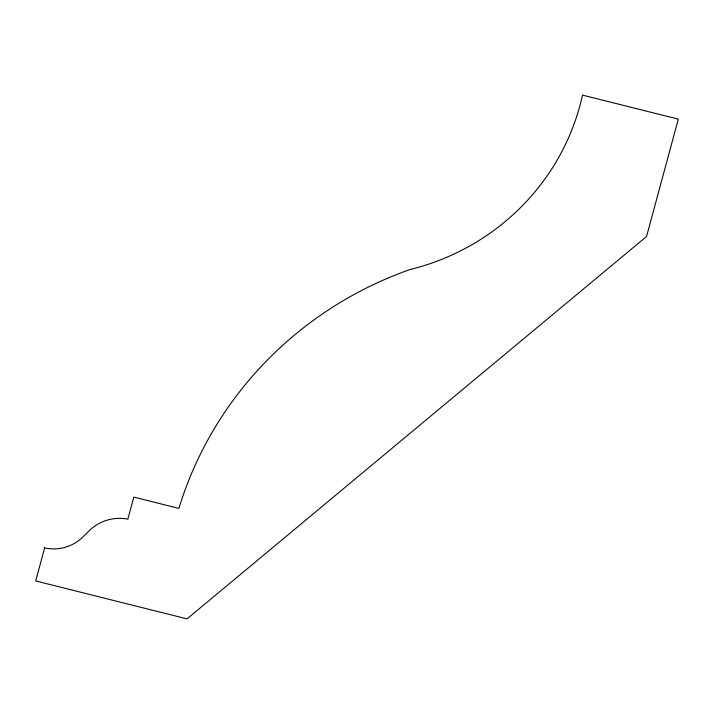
<?xml version="1.0" encoding="UTF-8"?>
<svg xmlns="http://www.w3.org/2000/svg" width="714" height="714" viewBox="0 0 714 714"><rect width="100%" height="100%" fill="white"/><g stroke="black" fill="none" stroke-linecap="round" stroke-linejoin="round"><path stroke-width="1.07" d="M44.652 547.861L35.7 580.946L187.05 618.877L646.554 236.495L678.3 119.14L582.499 95.123A232.871 227.088 -9.3 0 1 409.854 269.58A369.673 360.481 -9.3 0 0 178.902 508.395L133.821 497.096L127.851 519.158A42.367 41.314 -9.3 0 0 89.339 530.618L82.637 537.178A40.439 39.431 -9.3 0 1 44.652 547.861"/></g></svg>
